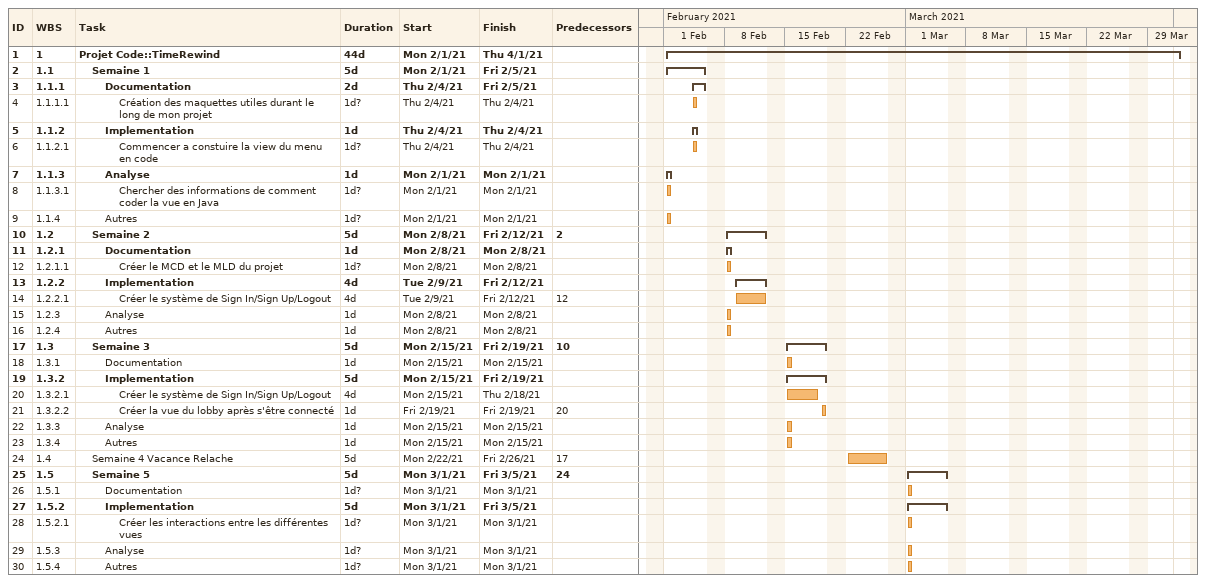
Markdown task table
| ID | WBS | Task | Duration | Start | Finish | Predecessors |
|---|---|---|---|---|---|---|
| 1 | 1 | **Projet Code::TimeRewind** | 44d | 2021-02-01 | 2021-04-01 |  |
| 2 | 1.1 | **Semaine 1** | 5d | 2021-02-01 | 2021-02-05 |  |
| 3 | 1.1.1 | **Documentation** | 2d | 2021-02-04 | 2021-02-05 |  |
| 4 | 1.1.1.1 | Création des maquettes utiles durant le long de mon projet | 1d? | 2021-02-04 | 2021-02-04 |  |
| 5 | 1.1.2 | **Implementation** | 1d | 2021-02-04 | 2021-02-04 |  |
| 6 | 1.1.2.1 | Commencer a constuire la view du menu en code | 1d? | 2021-02-04 | 2021-02-04 |  |
| 7 | 1.1.3 | **Analyse** | 1d | 2021-02-01 | 2021-02-01 |  |
| 8 | 1.1.3.1 | Chercher des informations de comment coder la vue en Java | 1d? | 2021-02-01 | 2021-02-01 |  |
| 9 | 1.1.4 | Autres | 1d? | 2021-02-01 | 2021-02-01 |  |
| 10 | 1.2 | **Semaine 2** | 5d | 2021-02-08 | 2021-02-12 | 2 |
| 11 | 1.2.1 | **Documentation** | 1d | 2021-02-08 | 2021-02-08 |  |
| 12 | 1.2.1.1 | Créer le MCD et le MLD du projet | 1d? | 2021-02-08 | 2021-02-08 |  |
| 13 | 1.2.2 | **Implementation** | 4d | 2021-02-09 | 2021-02-12 |  |
| 14 | 1.2.2.1 | Créer le système de Sign In/Sign Up/Logout | 4d | 2021-02-09 | 2021-02-12 | 12 |
| 15 | 1.2.3 | Analyse | 1d | 2021-02-08 | 2021-02-08 |  |
| 16 | 1.2.4 | Autres | 1d | 2021-02-08 | 2021-02-08 |  |
| 17 | 1.3 | **Semaine 3** | 5d | 2021-02-15 | 2021-02-19 | 10 |
| 18 | 1.3.1 | Documentation | 1d | 2021-02-15 | 2021-02-15 |  |
| 19 | 1.3.2 | **Implementation** | 5d | 2021-02-15 | 2021-02-19 |  |
| 20 | 1.3.2.1 | Créer le système de Sign In/Sign Up/Logout | 4d | 2021-02-15 | 2021-02-18 |  |
| 21 | 1.3.2.2 | Créer la vue du lobby après s'être connecté | 1d | 2021-02-19 | 2021-02-19 | 20 |
| 22 | 1.3.3 | Analyse | 1d | 2021-02-15 | 2021-02-15 |  |
| 23 | 1.3.4 | Autres | 1d | 2021-02-15 | 2021-02-15 |  |
| 24 | 1.4 | Semaine 4 Vacance Relache | 5d | 2021-02-22 | 2021-02-26 | 17 |
| 25 | 1.5 | **Semaine 5** | 5d | 2021-03-01 | 2021-03-05 | 24 |
| 26 | 1.5.1 | Documentation | 1d? | 2021-03-01 | 2021-03-01 |  |
| 27 | 1.5.2 | **Implementation** | 5d | 2021-03-01 | 2021-03-05 |  |
| 28 | 1.5.2.1 | Créer les interactions entre les différentes vues | 1d? | 2021-03-01 | 2021-03-01 |  |
| 29 | 1.5.3 | Analyse | 1d? | 2021-03-01 | 2021-03-01 |  |
| 30 | 1.5.4 | Autres | 1d? | 2021-03-01 | 2021-03-01 |  |
